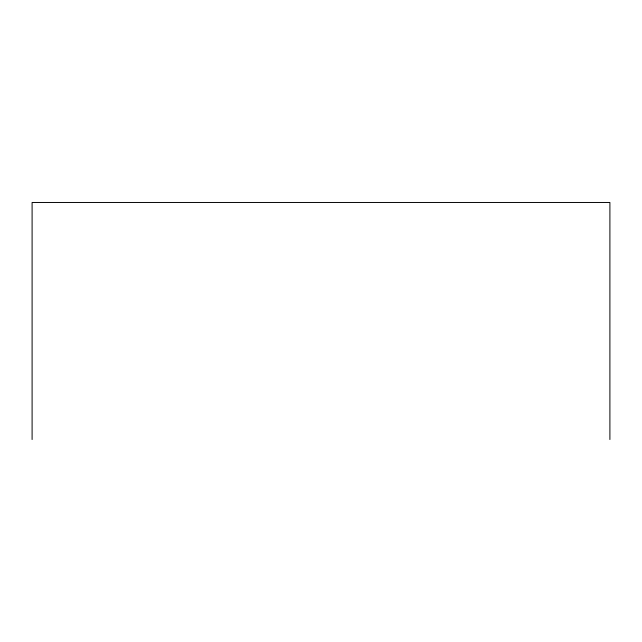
<?xml version="1.0" encoding="UTF-8"?>
<svg xmlns="http://www.w3.org/2000/svg" width="642" height="642" viewBox="0 0 642 642"><rect width="100%" height="100%" fill="white"/><g stroke="black" fill="none" stroke-linecap="round" stroke-linejoin="round"><path stroke-width="0.96" d="M609.9 439.529L609.9 202.471L32.1 202.471L32.1 439.529"/></g></svg>
